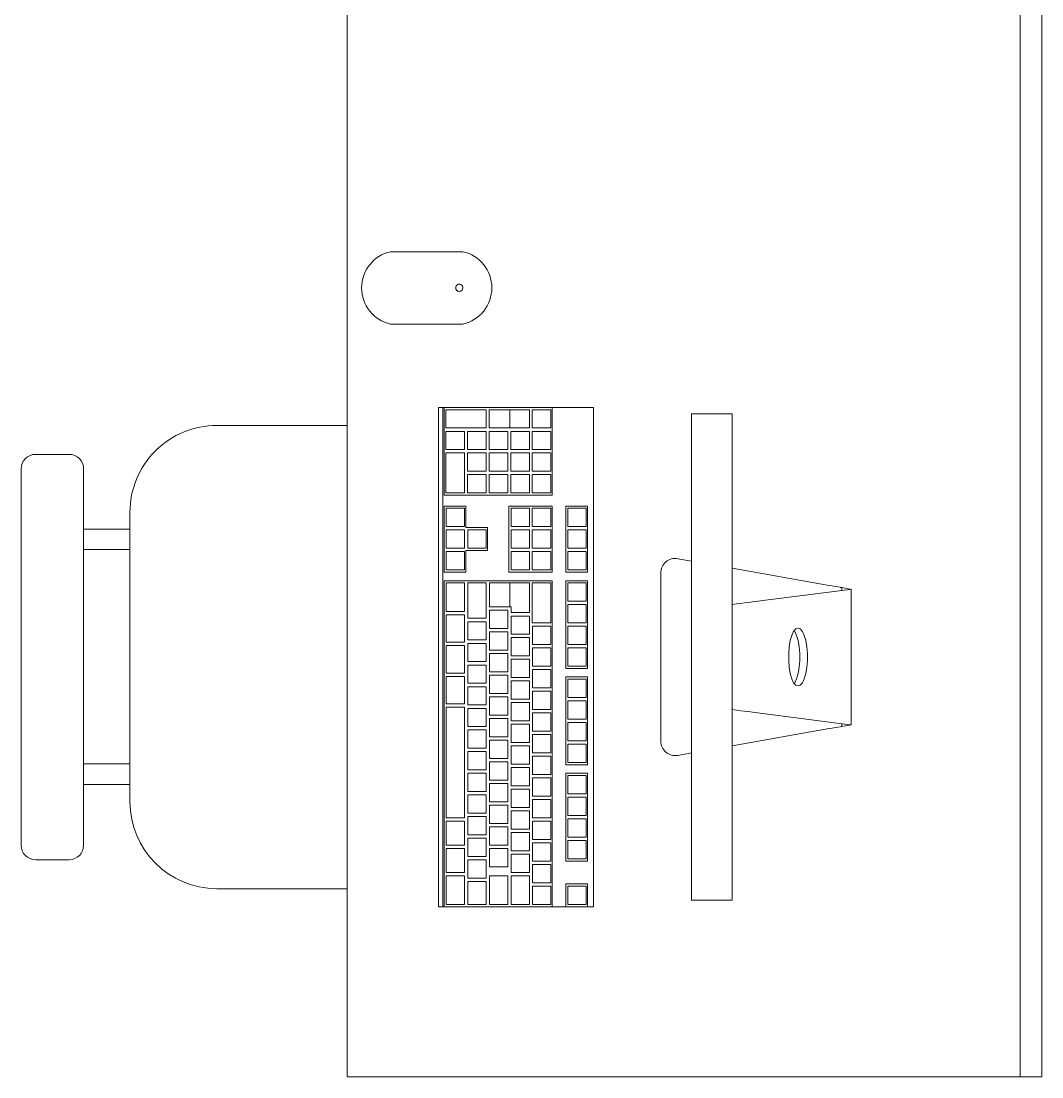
# Model space of a CAD drawing. Header units: inches. Extents: x -1714 to 1984, y -1043 to 970.
# Drawn here: x -704.28 to -669.02, y 396.32 to 432.78 of the extents above; entities that cross this region are included whole.
import ezdxf

# ---------------------------------------------------------------- set-up
doc = ezdxf.new("R2010")
doc.units = ezdxf.units.IN
doc.header["$MEASUREMENT"] = 0
doc.layers.add('A-GENM', color=13, linetype='Continuous', lineweight=9)
doc.layers.add('I-FURN', color=30, linetype='Continuous', lineweight=9)

# ---------------------------------------------------------------- blocks, each defined once
blk = doc.blocks.new('Dynamic_Computer_Desk_with_Chairs_8535 - 6-1470367-L2 - Architectural')
at = {"layer": 'A-GENM'}
for p, q in [((31.50000000000068, -23.49999999999912), (31.50000000000067, -21.00000000000047)), ((33.99999999999969, -21.00000000000046), (33.99999999999969, -23.49999999999913))]:
    blk.add_line(p, q, dxfattribs=at)
for centre, radius, start, end in [((32.75000000000018, -21.28124999999984), 1.281249999999379, 12.68038349179778, 167.3196165082028), ((32.75000000000019, -23.21874999999973), 1.281249999999388, 192.6803834917973, 347.3196165082016)]:
    blk.add_arc(centre, radius, start, end, dxfattribs=at)
at = {"layer": 'I-FURN'}
for p, q in [((60.0000000000001, -0.9999999999997193), (-130.4999999999999, -1.0000000000006)), ((60.0000000000001, -0.9999999999997193), (60.0000000000001, -1.749999999999614)), ((60.0000000000001, -1.749999999999614), (-130.4999999999999, -1.750000000000495)), ((60.0000000000001, -1.749999999999717), (60.00000000000021, -24.99999999999962)), ((43.10302994476897, -7.910745542290685), (43.15136012620101, -7.636651462996372)), ((43.15136012620101, -7.636651462996372), (43.16440876967462, -7.636651462996372)), ((47.84107664203258, -7.593758244182935), (43.15892335796683, -7.593758244182935)), ((43.16361772165586, -7.630465856961579), (43.59423155561804, -10.99765402615698)), ((47.40576844438225, -10.99765402615696), (47.8363822783444, -7.630465856961555)), ((47.83559123032565, -7.636651462996347), (47.84863987379926, -7.636651462996347)), ((47.84863987379926, -7.636651462996346), (47.89697005523129, -7.910745542290655)), ((43.09254102291969, -7.970234734762003), (43.10303062358107, -7.910742064377737)), ((43.1994613703671, -7.910745542290679), (43.10302994476898, -7.910745542290679)), ((47.89697005523129, -7.910745542290653), (47.80053862963317, -7.910745542290653)), ((47.89696937641921, -7.910742064377708), (47.90745897708058, -7.970234734761975)), ((43.0266781224359, -8.343758244182949), (42.4343962066071, -11.70275590551125)), ((48.5656037933932, -11.70275590551122), (47.97332187756437, -8.343758244182922)), ((37.09999999999967, -11.70275590551), (37.09999999999967, -13.10275590551146)), ((37.85000000000012, -11.70275590551157), (37.10000000000013, -11.70275590551157)), ((37.85000000000013, -11.70275590551157), (53.15000000000013, -11.70275590551152)), ((53.90000000000013, -11.70275590551151), (53.15000000000013, -11.70275590551152)), ((53.90000000000008, -13.10275590551146), (53.90000000000008, -11.70275590551)), ((37.10000000000014, -13.10275590551157), (37.85000000000013, -13.10275590551157)), ((53.15000000000013, -13.10275590551151), (37.85000000000013, -13.10275590551157)), ((42.18753843361515, -13.10275590551178), (42.10347291979117, -13.57951512571857)), ((48.89652708020914, -13.57951512571855), (48.81246156638516, -13.10275590551176)), ((53.15000000000013, -13.10275590551152), (53.90000000000013, -13.10275590551151)), ((42.59587679629727, -14.16633921455205), (48.40412320370304, -14.16633921455201)), ((36.87795275590567, -16.58926036385073), (36.87795275590567, -16.48752153083998)), ((54.12204724409463, -16.48752153083986), (36.87795275590567, -16.48752153083998)), ((36.87795275590567, -16.58926036385073), (36.87795275590567, -16.72728377615305)), ((36.87795275590568, -17.9116606250046), (36.87795275590567, -16.72728377615305)), ((40.28346456692929, -16.6911881840597), (40.28346456692929, -16.72728377615303)), ((40.28346456692929, -16.69118818405969), (42.56692913385842, -16.69118818405967)), ((40.2834645669293, -17.43921968012255), (40.28346456692929, -16.72728377615291)), ((40.36220472440962, -17.37229054626439), (40.36220472440962, -16.7415090799731)), ((40.36220472440961, -16.7415090799731), (40.99212598425213, -16.7415090799731)), ((40.99212598425213, -16.7415090799731), (40.99212598425213, -17.37229054626439)), ((41.1102362204726, -17.37229054626438), (41.1102362204726, -16.7415090799731)), ((41.11023622047259, -16.7415090799731), (41.74015748031511, -16.74150907997309)), ((41.74015748031511, -16.74150907997309), (41.74015748031511, -17.37229054626438)), ((41.85826771653559, -17.37229054626438), (41.85826771653559, -16.74150907997309)), ((41.85826771653558, -16.74150907997309), (42.4881889763781, -16.74150907997309)), ((42.4881889763781, -16.74150907997309), (42.4881889763781, -17.37229054626438)), ((42.56692913385842, -16.72728377615302), (42.56692913385842, -16.69118818405969)), ((42.56692913385842, -16.72728377615277), (42.56692913385843, -17.43921968012242)), ((42.8622047244096, -16.69118818405968), (42.8622047244096, -16.72728377615301)), ((42.8622047244096, -16.69118818405966), (45.89370078740173, -16.69118818405964)), ((42.86220472440961, -17.43921968012252), (42.8622047244096, -16.72728377615289)), ((42.94094488188993, -17.37229054626437), (42.94094488188993, -16.74150907997308)), ((42.94094488188993, -16.74150907997308), (43.57086614173244, -16.74150907997308)), ((43.57086614173244, -16.74150907997308), (43.57086614173244, -17.37229054626437)), ((43.68897637795292, -17.37229054626437), (43.68897637795292, -16.74150907997308)), ((43.68897637795291, -16.74150907997308), (44.31889763779544, -16.74150907997307)), ((44.31889763779544, -16.74150907997308), (44.31889763779544, -17.37229054626437)), ((44.4370078740159, -17.37229054626436), (44.4370078740159, -16.74150907997307)), ((44.4370078740159, -16.74150907997307), (45.06692913385842, -16.74150907997307)), ((45.06692913385842, -16.74150907997307), (45.06692913385842, -17.37229054626436)), ((45.1850393700789, -17.37229054626436), (45.1850393700789, -16.74150907997307)), ((45.18503937007889, -16.74150907997307), (45.81496062992141, -16.74150907997306)), ((45.81496062992141, -16.74150907997307), (45.81496062992141, -17.37229054626436)), ((45.89370078740173, -16.72728377615299), (45.89370078740173, -16.69118818405967)), ((45.89370078740173, -16.72728377615275), (45.89370078740174, -17.4392196801224)), ((46.18897637795291, -16.69118818405967), (46.18897637795291, -16.72728377615299)), ((46.18897637795291, -16.69118818405963), (49.22047244094503, -16.69118818405961)), ((46.18897637795292, -17.43921968012253), (46.18897637795291, -16.72728377615286)), ((46.26771653543324, -17.37229054626435), (46.26771653543324, -16.74150907997306)), ((46.26771653543324, -16.74150907997306), (46.89763779527576, -16.74150907997306)), ((46.89763779527576, -16.74150907997306), (46.89763779527576, -17.37229054626435)), ((47.01574803149623, -17.37229054626435), (47.01574803149623, -16.74150907997306)), ((47.01574803149622, -16.74150907997306), (47.64566929133874, -16.74150907997305)), ((47.64566929133874, -16.74150907997305), (47.64566929133874, -17.37229054626434)), ((47.76377952755922, -17.37229054626434), (47.76377952755922, -16.74150907997305)), ((47.76377952755921, -16.74150907997305), (48.39370078740172, -16.74150907997305)), ((48.39370078740173, -16.74150907997305), (48.39370078740173, -17.37229054626433)), ((48.5118110236222, -17.37229054626433), (48.5118110236222, -16.74150907997305)), ((48.5118110236222, -16.74150907997305), (49.14173228346471, -16.74150907997304)), ((49.14173228346471, -16.74150907997304), (49.14173228346471, -17.37229054626433)), ((49.22047244094503, -16.72728377615297), (49.22047244094503, -16.69118818405965)), ((49.22047244094503, -16.72728377615271), (49.22047244094504, -17.43921968012239)), ((49.51574803149622, -16.69118818405964), (49.51574803149622, -16.72728377615296)), ((49.51574803149622, -16.6911881840596), (52.54724409448834, -16.69118818405958)), ((49.51574803149623, -17.4392196801225), (49.51574803149622, -16.72728377615283)), ((49.59448818897655, -17.37229054626432), (49.59448818897655, -16.74150907997304)), ((49.59448818897655, -16.74150907997304), (50.22440944881907, -16.74150907997304)), ((50.22440944881907, -16.74150907997304), (50.22440944881907, -17.37229054626432)), ((50.34251968503953, -17.37229054626432), (50.34251968503953, -16.74150907997303)), ((50.34251968503953, -16.74150907997304), (50.97244094488205, -16.74150907997303)), ((50.97244094488206, -16.74150907997303), (50.97244094488206, -17.37229054626432)), ((51.09055118110253, -17.37229054626431), (51.09055118110253, -16.74150907997303)), ((51.09055118110253, -16.74150907997303), (51.72047244094504, -16.74150907997303)), ((51.72047244094504, -16.74150907997302), (51.72047244094504, -17.37229054626431)), ((51.8385826771655, -17.37229054626431), (51.8385826771655, -16.74150907997302)), ((51.8385826771655, -16.74150907997302), (52.46850393700802, -16.74150907997302)), ((52.46850393700803, -16.74150907997302), (52.46850393700803, -17.37229054626431)), ((52.54724409448834, -16.72728377615294), (52.54724409448834, -16.69118818405963)), ((52.54724409448834, -16.7272837761527), (52.54724409448835, -17.43921968012236)), ((53.3346456692915, -16.69118818405961), (53.3346456692915, -16.72728377615294)), ((53.3346456692915, -16.69118818405955), (54.12204724409463, -16.69118818405955)), ((53.33464566929151, -17.43921968012247), (53.3346456692915, -16.72728377615282)), ((53.41338582677181, -17.3722905462643), (53.41338582677181, -16.74150907997301)), ((53.41338582677181, -16.74150907997301), (54.04330708661433, -16.74150907997301)), ((54.04330708661433, -16.74150907997301), (54.04330708661433, -17.3722905462643)), ((54.12204724409463, -16.48752153083986), (54.12204724409463, -16.58926036385061)), ((54.12204724409463, -16.69118818405961), (54.12204724409463, -16.58926036385061)), ((54.12204724409463, -16.69118818405961), (54.12204724409465, -17.43921968012258)), ((42.56692913385843, -17.43921968012265), (40.2834645669293, -17.43921968012266)), ((40.99212598425213, -17.37229054626439), (40.36220472440962, -17.37229054626439)), ((41.74015748031512, -17.37229054626438), (41.1102362204726, -17.37229054626438)), ((42.4881889763781, -17.37229054626438), (41.85826771653559, -17.37229054626438)), ((45.89370078740174, -17.43921968012261), (42.86220472440961, -17.43921968012263)), ((43.57086614173245, -17.37229054626437), (42.94094488188993, -17.37229054626437)), ((44.31889763779544, -17.37229054626436), (43.68897637795292, -17.37229054626437)), ((45.06692913385843, -17.37229054626436), (44.4370078740159, -17.37229054626436)), ((45.81496062992142, -17.37229054626436), (45.1850393700789, -17.37229054626436)), ((49.22047244094504, -17.43921968012259), (46.18897637795292, -17.43921968012261)), ((46.89763779527576, -17.37229054626435), (46.26771653543324, -17.37229054626435)), ((47.64566929133875, -17.37229054626434), (47.01574803149623, -17.37229054626435)), ((48.39370078740173, -17.37229054626433), (47.76377952755922, -17.37229054626434)), ((49.14173228346471, -17.37229054626433), (48.5118110236222, -17.37229054626433)), ((52.54724409448835, -17.43921968012256), (49.51574803149622, -17.43921968012258)), ((50.22440944881907, -17.37229054626432), (49.59448818897655, -17.37229054626433)), ((50.97244094488206, -17.37229054626432), (50.34251968503954, -17.37229054626432)), ((51.72047244094504, -17.37229054626431), (51.09055118110253, -17.37229054626432)), ((52.46850393700803, -17.37229054626431), (51.83858267716552, -17.37229054626431)), ((54.12204724409465, -17.43921968012251), (53.3346456692915, -17.43921968012252)), ((54.04330708661433, -17.3722905462643), (53.41338582677181, -17.3722905462643)), ((54.12204724409465, -17.43921968012246), (54.12204724409465, -17.91166062500442)), ((36.87795275590571, -21.65181810531956), (36.87795275590568, -17.9116606250046)), ((36.87795275590568, -17.9116606250046), (39.90944881889781, -17.91166062500458)), ((36.95669291338601, -17.96198152091811), (37.58661417322853, -17.96198152091811)), ((36.95669291338602, -18.60371380438261), (36.95669291338602, -17.96386774705233)), ((37.58661417322853, -17.96386774705233), (37.58661417322853, -18.60371380438261)), ((37.70472440944901, -17.96198152091811), (38.33464566929152, -17.9619815209181)), ((37.70472440944901, -18.60371380438261), (37.70472440944901, -17.96386774705233)), ((38.33464566929152, -17.96386774705232), (38.33464566929152, -18.6037138043826)), ((38.452755905512, -17.9619815209181), (39.0826771653545, -17.9619815209181)), ((38.45275590551201, -18.6037138043826), (38.45275590551201, -17.96386774705232)), ((39.0826771653545, -17.96386774705232), (39.0826771653545, -18.6037138043826)), ((39.20078740157498, -17.9619815209181), (39.83070866141749, -17.96198152091809)), ((39.20078740157499, -18.6037138043826), (39.20078740157499, -17.96386774705232)), ((39.83070866141749, -17.96386774705232), (39.83070866141749, -18.60371380438259)), ((39.90944881889781, -17.91166062500447), (39.90944881889784, -21.62925450235611)), ((40.2834645669293, -19.4077236171305), (40.2834645669293, -17.91166062500459)), ((40.2834645669293, -17.91166062500459), (42.56692913385843, -17.91166062500457)), ((40.36220472440963, -17.96198152091809), (40.99212598425213, -17.96198152091808)), ((40.36220472440964, -18.60371380438259), (40.36220472440964, -17.96386774705232)), ((40.99212598425213, -17.96386774705232), (40.99212598425213, -18.60371380438259)), ((41.11023622047262, -17.96198152091808), (41.74015748031513, -17.96198152091808)), ((41.11023622047263, -18.60371380438258), (41.11023622047263, -17.96386774705231)), ((41.74015748031513, -17.96386774705231), (41.74015748031513, -18.60371380438258)), ((41.85826771653561, -17.96198152091808), (42.48818897637811, -17.96198152091808)), ((41.85826771653561, -18.60371380438258), (41.85826771653561, -17.96386774705231)), ((42.48818897637812, -17.96386774705231), (42.48818897637812, -18.60371380438258)), ((42.56692913385843, -17.91166062500433), (42.56692913385844, -19.40772361713031)), ((42.86220472440964, -21.62925450235622), (42.86220472440962, -17.91166062500458)), ((42.86220472440963, -17.91166062500456), (54.12204724409465, -17.91166062500448)), ((42.94094488188995, -17.96198152091807), (44.31889763779549, -17.96198152091807)), ((42.94094488188996, -18.60371380438257), (42.94094488188996, -17.9638677470523)), ((44.31889763779549, -17.9638677470523), (44.31889763779549, -18.60371380438256)), ((44.43700787401597, -17.96198152091807), (45.06692913385849, -17.96198152091806)), ((44.43700787401597, -18.59276298720935), (44.43700787401597, -17.9638677470523)), ((45.06692913385848, -17.9638677470523), (45.06692913385848, -18.59276298720935)), ((45.18503937007895, -17.96198152091806), (45.81496062992147, -17.96198152091806)), ((45.18503937007895, -18.59276298720935), (45.18503937007895, -17.9638677470523)), ((45.81496062992147, -17.9638677470523), (45.81496062992147, -18.59276298720934)), ((45.93307086614194, -17.96198152091806), (46.56299212598446, -17.96198152091805)), ((45.93307086614195, -18.59276298720934), (45.93307086614195, -17.9638677470523)), ((46.56299212598446, -17.96386774705229), (46.56299212598446, -18.59276298720934)), ((46.68110236220492, -17.96198152091805), (47.31102362204744, -17.96198152091805)), ((46.68110236220492, -18.59276298720934), (46.68110236220492, -17.96386774705229)), ((47.31102362204744, -17.96386774705229), (47.31102362204744, -18.59276298720934)), ((47.42913385826792, -17.96198152091804), (48.05905511811043, -17.96198152091804)), ((47.42913385826792, -18.59276298720933), (47.42913385826792, -17.96386774705229)), ((48.05905511811043, -17.96386774705229), (48.05905511811043, -18.59276298720933)), ((48.1771653543309, -17.96198152091804), (48.80708661417341, -17.96198152091804)), ((48.1771653543309, -18.59276298720933), (48.1771653543309, -17.96386774705229)), ((48.80708661417342, -17.96386774705229), (48.80708661417342, -18.59276298720933)), ((48.92519685039389, -17.96198152091803), (49.5551181102364, -17.96198152091803)), ((48.92519685039389, -18.59276298720932), (48.92519685039389, -17.96386774705229)), ((49.5551181102364, -17.96386774705228), (49.5551181102364, -18.59276298720932)), ((49.67322834645687, -17.96198152091803), (50.30314960629939, -17.96198152091803)), ((49.67322834645687, -18.59276298720932), (49.67322834645687, -17.96386774705228)), ((50.30314960629939, -17.96386774705228), (50.30314960629939, -18.59276298720932)), ((50.42125984251986, -17.96198152091802), (51.05118110236238, -17.96198152091802)), ((50.42125984251986, -18.59276298720931), (50.42125984251986, -17.96386774705228)), ((51.05118110236238, -17.96386774705228), (51.05118110236238, -18.59276298720931)), ((51.16929133858284, -17.96198152091802), (51.79921259842536, -17.96198152091802)), ((51.16929133858284, -18.59276298720931), (51.16929133858284, -17.96386774705228)), ((51.79921259842536, -17.96386774705228), (51.79921259842536, -18.5927629872093)), ((51.91732283464584, -17.96198152091801), (52.54724409448835, -17.96198152091801)), ((51.91732283464584, -18.5927629872093), (51.91732283464584, -17.96386774705228)), ((52.54724409448835, -17.96386774705227), (52.54724409448835, -18.5927629872093)), ((52.66535433070882, -17.96198152091801), (53.29527559055133, -17.96198152091801)), ((52.66535433070882, -18.5927629872093), (52.66535433070882, -17.96386774705227)), ((53.29527559055134, -17.96386774705227), (53.29527559055134, -18.59276298720929)), ((53.41338582677181, -17.96198152091801), (54.04330708661433, -17.96198152091801)), ((53.41338582677181, -18.5927629872093), (53.41338582677181, -17.96386774705227)), ((54.04330708661433, -17.96386774705227), (54.04330708661433, -18.59276298720929)), ((54.12204724409465, -17.91166062500454), (54.12204724409467, -21.6518181053195)), ((45.06692913385849, -18.59276298720935), (44.43700787401597, -18.59276298720935)), ((45.81496062992147, -18.59276298720934), (45.18503937007895, -18.59276298720935)), ((46.56299212598446, -18.59276298720934), (45.93307086614194, -18.59276298720934)), ((47.31102362204745, -18.59276298720933), (46.68110236220492, -18.59276298720934)), ((48.05905511811043, -18.59276298720933), (47.42913385826791, -18.59276298720933)), ((48.80708661417342, -18.59276298720932), (48.1771653543309, -18.59276298720933)), ((49.5551181102364, -18.59276298720932), (48.92519685039389, -18.59276298720932)), ((50.30314960629939, -18.59276298720931), (49.67322834645688, -18.59276298720932)), ((51.05118110236238, -18.59276298720931), (50.42125984251986, -18.59276298720931)), ((51.79921259842536, -18.5927629872093), (51.16929133858284, -18.5927629872093)), ((52.54724409448835, -18.5927629872093), (51.91732283464584, -18.5927629872093)), ((53.29527559055134, -18.59276298720929), (52.66535433070883, -18.5927629872093)), ((54.04330708661433, -18.59276298720929), (53.41338582677181, -18.5927629872093)), ((37.58661417322853, -18.60371380438261), (36.95669291338602, -18.60371380438261)), ((36.95669291338604, -19.37657411552967), (36.95669291338603, -18.69906219980776)), ((36.95669291338603, -18.69906219980776), (37.58661417322853, -18.69906219980776)), ((37.58661417322853, -18.69906219980776), (37.58661417322853, -19.37657411552967)), ((38.33464566929152, -18.6037138043826), (37.70472440944901, -18.6037138043826)), ((37.70472440944901, -19.34079448327226), (37.70472440944901, -18.69906219980776)), ((37.70472440944901, -18.69906219980776), (38.33464566929152, -18.69906219980775)), ((38.33464566929152, -18.69906219980776), (38.33464566929152, -19.34079448327226)), ((39.08267716535451, -18.6037138043826), (38.45275590551201, -18.6037138043826)), ((38.45275590551201, -19.34079448327225), (38.45275590551201, -18.69906219980775)), ((38.45275590551201, -18.69906219980775), (39.08267716535451, -18.69906219980775)), ((39.08267716535451, -18.69906219980775), (39.08267716535451, -19.34079448327225)), ((39.8307086614175, -18.60371380438259), (39.20078740157499, -18.60371380438259)), ((39.20078740157499, -19.34079448327225), (39.20078740157499, -18.69906219980775)), ((39.20078740157499, -18.69906219980775), (39.8307086614175, -18.69906219980775)), ((39.8307086614175, -18.69906219980775), (39.8307086614175, -19.34079448327225)), ((40.99212598425214, -18.60371380438259), (40.36220472440964, -18.60371380438259)), ((40.36220472440962, -18.69906219980773), (40.99212598425213, -18.69906219980773)), ((40.36220472440962, -19.32898345965029), (40.36220472440962, -18.69906219980773)), ((40.99212598425213, -18.69906219980773), (40.99212598425213, -19.32898345965027)), ((41.74015748031513, -18.60371380438258), (41.11023622047263, -18.60371380438258)), ((41.11023622047261, -19.32898345965027), (41.11023622047261, -18.69906219980773)), ((41.11023622047261, -18.69906219980773), (41.74015748031513, -18.69906219980773)), ((41.74015748031513, -18.69906219980773), (41.74015748031513, -19.32898345965028)), ((42.48818897637813, -18.60371380438258), (41.85826771653562, -18.60371380438258)), ((41.8582677165356, -19.32898345965026), (41.8582677165356, -18.69906219980772)), ((41.8582677165356, -18.69906219980772), (42.48818897637812, -18.69906219980772)), ((42.48818897637812, -18.69906219980772), (42.48818897637812, -19.32898345965028)), ((44.31889763779549, -18.60371380438256), (42.94094488188996, -18.60371380438257)), ((42.94094488188997, -19.37657411552965), (42.94094488188996, -18.69906219980773)), ((42.94094488188996, -18.69906219980773), (43.96456692913408, -18.69906219980772)), ((43.96456692913408, -18.69906219980772), (43.96456692913408, -19.32984366609901)), ((44.08267716535455, -19.32984366609901), (44.08267716535455, -18.69906219980772)), ((44.08267716535455, -18.69906219980772), (44.71259842519707, -18.69906219980772)), ((44.71259842519707, -18.69906219980772), (44.71259842519707, -19.32984366609901)), ((44.83070866141754, -19.32984366609901), (44.83070866141754, -18.69906219980772)), ((44.83070866141754, -18.69906219980772), (45.46062992126006, -18.69906219980771)), ((45.46062992126006, -18.69906219980771), (45.46062992126006, -19.329843666099)), ((45.57874015748053, -19.329843666099), (45.57874015748053, -18.69906219980771)), ((45.57874015748053, -18.69906219980771), (46.20866141732305, -18.69906219980771)), ((46.20866141732305, -18.69906219980771), (46.20866141732305, -19.32984366609899)), ((46.32677165354352, -19.32984366609899), (46.32677165354352, -18.69906219980771)), ((46.32677165354352, -18.69906219980771), (46.95669291338604, -18.6990621998077)), ((46.95669291338603, -18.6990621998077), (46.95669291338603, -19.32984366609899)), ((47.0748031496065, -19.32984366609899), (47.0748031496065, -18.6990621998077)), ((47.0748031496065, -18.6990621998077), (47.70472440944902, -18.6990621998077)), ((47.70472440944902, -18.6990621998077), (47.70472440944902, -19.32984366609898)), ((47.82283464566949, -19.32984366609898), (47.82283464566949, -18.6990621998077)), ((47.82283464566949, -18.6990621998077), (48.45275590551201, -18.69906219980769)), ((48.452755905512, -18.69906219980769), (48.452755905512, -19.32984366609898)), ((48.57086614173247, -19.32984366609898), (48.57086614173247, -18.69906219980769)), ((48.57086614173247, -18.69906219980769), (49.20078740157499, -18.69906219980769)), ((49.20078740157499, -18.69906219980769), (49.20078740157499, -19.32984366609897)), ((49.31889763779547, -19.32984366609897), (49.31889763779547, -18.69906219980768)), ((49.31889763779546, -18.69906219980769), (49.94881889763798, -18.69906219980768)), ((49.94881889763797, -18.69906219980768), (49.94881889763797, -19.32984366609897)), ((50.06692913385845, -19.32984366609897), (50.06692913385845, -18.69906219980768)), ((50.06692913385844, -18.69906219980768), (50.69685039370096, -18.69906219980768)), ((50.69685039370096, -18.69906219980768), (50.69685039370096, -19.32984366609896)), ((50.81496062992144, -19.32984366609896), (50.81496062992144, -18.69906219980768)), ((50.81496062992143, -18.69906219980768), (51.44488188976395, -18.69906219980767)), ((51.44488188976395, -18.69906219980767), (51.44488188976395, -19.32984366609896)), ((51.56299212598442, -19.32984366609896), (51.56299212598442, -18.69906219980767)), ((51.56299212598442, -18.69906219980767), (52.19291338582694, -18.69906219980767)), ((52.19291338582694, -18.69906219980767), (52.19291338582694, -19.32984366609895)), ((52.31102362204741, -19.32984366609895), (52.31102362204741, -18.69906219980767)), ((52.31102362204741, -18.69906219980767), (52.94094488188993, -18.69906219980766)), ((52.94094488188992, -18.69906219980766), (52.94094488188992, -19.32984366609895)), ((53.0590551181104, -19.32898345965019), (53.0590551181104, -18.69906219980767)), ((53.05905511811039, -18.69906219980767), (54.04330708661433, -18.69906219980766)), ((54.04330708661433, -18.69906219980766), (54.04330708661433, -19.32898345965018)), ((36.95669291338604, -20.08882597933525), (36.95669291338604, -19.37657411552967)), ((37.58661417322854, -19.37657411552967), (36.95669291338603, -19.37657411552967)), ((37.58661417322853, -19.37657411552967), (37.58661417322854, -20.08882597933525)), ((38.33464566929152, -19.34079448327226), (37.70472440944901, -19.34079448327226)), ((37.70472440944902, -20.08882597933525), (37.70472440944902, -19.44709369587075)), ((37.70472440944901, -19.44709369587075), (38.33464566929152, -19.44709369587074)), ((38.33464566929152, -19.44709369587075), (38.33464566929152, -20.08882597933525)), ((39.08267716535451, -19.34079448327225), (38.45275590551201, -19.34079448327225)), ((38.45275590551201, -20.08882597933525), (38.45275590551201, -19.44709369587074)), ((38.45275590551201, -19.44709369587074), (39.08267716535451, -19.44709369587074)), ((39.08267716535451, -19.44709369587074), (39.08267716535451, -20.08882597933524)), ((39.8307086614175, -19.34079448327225), (39.20078740157499, -19.34079448327225)), ((39.200787401575, -20.08882597933524), (39.200787401575, -19.44709369587074)), ((39.20078740157499, -19.44709369587074), (39.8307086614175, -19.44709369587074)), ((39.8307086614175, -19.44709369587074), (39.8307086614175, -20.08882597933524)), ((42.56692913385844, -19.40772361713038), (40.2834645669293, -19.4077236171304)), ((40.99212598425213, -19.32898345965027), (40.36220472440962, -19.32898345965028)), ((41.74015748031513, -19.32898345965028), (41.11023622047261, -19.32898345965027)), ((42.48818897637812, -19.32898345965028), (41.8582677165356, -19.32898345965026)), ((42.94094488188997, -20.07787516216199), (42.94094488188997, -19.37657411552965)), ((43.7677165354333, -19.37657411552965), (42.94094488188996, -19.37657411552965)), ((43.96456692913408, -19.32984366609901), (43.76771653543329, -19.32984366609901)), ((43.76771653543329, -19.32984366609902), (43.76771653543329, -19.37657411552965)), ((43.76771653543329, -19.37657411552965), (43.76771653543329, -20.07787516216201)), ((43.88582677165378, -20.077875162162), (43.88582677165378, -19.44709369587071)), ((43.88582677165377, -19.44709369587071), (44.51574803149629, -19.44709369587071)), ((44.71259842519707, -19.32984366609901), (44.08267716535455, -19.32984366609901)), ((44.51574803149629, -19.44709369587071), (44.51574803149629, -20.077875162162)), ((44.63385826771676, -20.077875162162), (44.63385826771676, -19.44709369587071)), ((44.63385826771675, -19.44709369587071), (45.26377952755928, -19.44709369587071)), ((45.46062992126006, -19.329843666099), (44.83070866141754, -19.32984366609901)), ((45.26377952755927, -19.44709369587071), (45.26377952755927, -20.07787516216199)), ((45.38188976377975, -20.07787516216199), (45.38188976377975, -19.4470936958707)), ((45.38188976377975, -19.4470936958707), (46.01181102362226, -19.4470936958707)), ((46.20866141732305, -19.32984366609899), (45.57874015748053, -19.329843666099)), ((46.01181102362226, -19.4470936958707), (46.01181102362226, -20.07787516216199)), ((46.12992125984274, -20.07787516216199), (46.12992125984274, -19.4470936958707)), ((46.12992125984273, -19.4470936958707), (46.75984251968525, -19.4470936958707)), ((46.95669291338603, -19.32984366609899), (46.32677165354351, -19.32984366609899)), ((46.75984251968524, -19.4470936958707), (46.75984251968524, -20.07787516216198)), ((46.87795275590572, -20.07787516216198), (46.87795275590572, -19.44709369587069)), ((46.87795275590572, -19.44709369587069), (47.50787401574824, -19.44709369587069)), ((47.70472440944902, -19.32984366609899), (47.0748031496065, -19.32984366609899)), ((47.50787401574824, -19.44709369587069), (47.50787401574824, -20.07787516216198)), ((47.62598425196871, -20.07787516216198), (47.62598425196871, -19.44709369587069)), ((47.6259842519687, -19.44709369587069), (48.25590551181122, -19.44709369587068)), ((48.45275590551201, -19.32984366609898), (47.82283464566949, -19.32984366609898)), ((48.25590551181122, -19.44709369587068), (48.25590551181122, -20.07787516216197)), ((48.37401574803169, -20.07787516216197), (48.37401574803169, -19.44709369587068)), ((48.37401574803169, -19.44709369587068), (49.00393700787421, -19.44709369587068)), ((49.200787401575, -19.32984366609898), (48.57086614173249, -19.32984366609898)), ((49.00393700787421, -19.44709369587068), (49.00393700787421, -20.07787516216197)), ((49.12204724409468, -20.07787516216197), (49.12204724409468, -19.44709369587068)), ((49.12204724409468, -19.44709369587068), (49.7519685039372, -19.44709369587068)), ((49.94881889763798, -19.32984366609897), (49.31889763779546, -19.32984366609897)), ((49.7519685039372, -19.44709369587068), (49.7519685039372, -20.07787516216197)), ((49.87007874015767, -20.07787516216196), (49.87007874015767, -19.44709369587067)), ((49.87007874015767, -19.44709369587067), (50.50000000000018, -19.44709369587067)), ((50.69685039370098, -19.32984366609897), (50.06692913385845, -19.32984366609897)), ((50.50000000000019, -19.44709369587067), (50.50000000000019, -20.07787516216196)), ((50.61811023622066, -20.07787516216196), (50.61811023622066, -19.44709369587067)), ((50.61811023622066, -19.44709369587067), (51.24803149606317, -19.44709369587067)), ((51.44488188976396, -19.32984366609896), (50.81496062992144, -19.32984366609896)), ((51.24803149606317, -19.44709369587067), (51.24803149606317, -20.07787516216196)), ((51.36614173228364, -20.07787516216195), (51.36614173228364, -19.44709369587066)), ((51.36614173228364, -19.44709369587066), (51.99606299212616, -19.44709369587066)), ((52.19291338582695, -19.32984366609896), (51.56299212598444, -19.32984366609896)), ((51.99606299212616, -19.44709369587066), (51.99606299212616, -20.07787516216195)), ((52.11417322834663, -20.07787516216194), (52.11417322834663, -19.44709369587066)), ((52.11417322834663, -19.44709369587066), (52.74409448818915, -19.44709369587066)), ((52.94094488188993, -19.32984366609895), (52.31102362204741, -19.32984366609895)), ((52.74409448818915, -19.44709369587066), (52.74409448818915, -20.07787516216194)), ((54.04330708661433, -19.32898345965018), (53.0590551181104, -19.32898345965018)), ((53.0590551181104, -20.07701495571317), (53.0590551181104, -19.44709369587066)), ((53.0590551181104, -19.44709369587066), (54.04330708661433, -19.44709369587066)), ((54.04330708661435, -19.44709369587065), (54.04330708661435, -20.07701495571317)), ((37.58661417322854, -20.08882597933525), (36.95669291338604, -20.08882597933525)), ((36.95669291338604, -21.58489829939291), (36.95669291338604, -20.19512519193375)), ((36.95669291338604, -20.19512519193375), (37.58661417322855, -20.19512519193374)), ((37.58661417322855, -20.19512519193374), (37.58661417322855, -21.58489829939291)), ((38.33464566929153, -20.08882597933525), (37.70472440944902, -20.08882597933525)), ((37.70472440944903, -20.83685747539824), (37.70472440944903, -20.19512519193374)), ((37.70472440944903, -20.19512519193374), (38.33464566929153, -20.19512519193374)), ((38.33464566929153, -20.19512519193374), (38.33464566929153, -20.83685747539824)), ((39.08267716535452, -20.08882597933524), (38.45275590551201, -20.08882597933525)), ((38.45275590551201, -20.83685747539824), (38.45275590551201, -20.19512519193374)), ((38.45275590551201, -20.19512519193374), (39.08267716535452, -20.19512519193373)), ((39.08267716535452, -20.19512519193374), (39.08267716535452, -20.83685747539824)), ((39.8307086614175, -20.08882597933524), (39.200787401575, -20.08882597933524)), ((39.200787401575, -20.83685747539823), (39.200787401575, -20.19512519193373)), ((39.200787401575, -20.19512519193373), (39.8307086614175, -20.19512519193373)), ((39.8307086614175, -20.19512519193373), (39.8307086614175, -20.83685747539823)), ((41.0314960629923, -20.90378660925656), (41.0314960629923, -20.15575511319357)), ((41.0314960629923, -20.15575511319357), (41.81889763779545, -20.15575511319356)), ((41.11023622047262, -20.82504645177645), (41.11023622047262, -20.19512519193392)), ((41.11023622047262, -20.19512519193392), (41.74015748031513, -20.19512519193391)), ((41.74015748031513, -20.19512519193391), (41.74015748031513, -20.82504645177647)), ((41.81889763779545, -20.15575511319332), (41.81889763779546, -20.9037866092563)), ((43.7677165354333, -20.07787516216201), (42.94094488188997, -20.07787516216199)), ((42.94094488188997, -20.825906658225), (42.94094488188997, -20.19512519193371)), ((42.94094488188997, -20.19512519193371), (44.16141732283488, -20.19512519193371)), ((44.51574803149629, -20.077875162162), (43.88582677165377, -20.07787516216201)), ((44.16141732283488, -20.19512519193371), (44.16141732283488, -20.825906658225)), ((44.27952755905535, -20.82590665822499), (44.27952755905535, -20.19512519193371)), ((44.27952755905535, -20.19512519193371), (44.90944881889787, -20.1951251919337)), ((45.26377952755928, -20.077875162162), (44.63385826771675, -20.077875162162)), ((44.90944881889786, -20.19512519193371), (44.90944881889786, -20.82590665822499)), ((45.02755905511833, -20.82590665822499), (45.02755905511833, -20.1951251919337)), ((45.02755905511833, -20.1951251919337), (45.65748031496085, -20.19512519193369)), ((46.01181102362226, -20.07787516216199), (45.38188976377975, -20.07787516216199)), ((45.65748031496085, -20.1951251919337), (45.65748031496085, -20.82590665822499)), ((45.77559055118132, -20.82590665822498), (45.77559055118132, -20.19512519193369)), ((45.77559055118132, -20.19512519193369), (46.40551181102384, -20.19512519193369)), ((46.75984251968525, -20.07787516216199), (46.12992125984273, -20.07787516216199)), ((46.40551181102384, -20.19512519193369), (46.40551181102384, -20.82590665822498)), ((46.52362204724431, -20.82590665822498), (46.52362204724431, -20.19512519193369)), ((46.52362204724431, -20.19512519193369), (47.15354330708683, -20.19512519193368)), ((47.50787401574824, -20.07787516216198), (46.87795275590572, -20.07787516216198)), ((47.15354330708683, -20.19512519193369), (47.15354330708683, -20.82590665822498)), ((47.2716535433073, -20.82590665822497), (47.2716535433073, -20.19512519193368)), ((47.2716535433073, -20.19512519193368), (47.90157480314982, -20.19512519193368)), ((48.25590551181122, -20.07787516216198), (47.6259842519687, -20.07787516216198)), ((47.90157480314981, -20.19512519193368), (47.90157480314981, -20.82590665822497)), ((48.01968503937028, -20.82590665822497), (48.01968503937028, -20.19512519193368)), ((48.01968503937028, -20.19512519193368), (48.64960629921279, -20.19512519193367)), ((49.00393700787421, -20.07787516216197), (48.3740157480317, -20.07787516216197)), ((48.64960629921281, -20.19512519193368), (48.64960629921281, -20.82590665822497)), ((48.76771653543327, -20.82590665822496), (48.76771653543327, -20.19512519193367)), ((48.76771653543327, -20.19512519193367), (49.39763779527578, -20.19512519193367)), ((49.7519685039372, -20.07787516216197), (49.12204724409468, -20.07787516216197)), ((49.39763779527578, -20.19512519193367), (49.39763779527578, -20.82590665822496)), ((49.51574803149625, -20.82590665822496), (49.51574803149625, -20.19512519193367)), ((49.51574803149625, -20.19512519193367), (50.14566929133877, -20.19512519193366)), ((50.50000000000019, -20.07787516216196), (49.87007874015767, -20.07787516216196)), ((50.14566929133878, -20.19512519193367), (50.14566929133878, -20.82590665822496)), ((50.26377952755924, -20.82590665822495), (50.26377952755924, -20.19512519193366)), ((50.26377952755924, -20.19512519193366), (50.89370078740176, -20.19512519193366)), ((51.24803149606317, -20.07787516216196), (50.61811023622066, -20.07787516216196)), ((50.89370078740176, -20.19512519193366), (50.89370078740176, -20.82590665822495)), ((51.01181102362223, -20.82590665822495), (51.01181102362223, -20.19512519193366)), ((51.01181102362223, -20.19512519193366), (51.64173228346474, -20.19512519193365)), ((51.99606299212616, -20.07787516216195), (51.36614173228365, -20.07787516216195)), ((51.64173228346475, -20.19512519193366), (51.64173228346475, -20.82590665822494)), ((51.75984251968522, -20.82590665822494), (51.75984251968522, -20.19512519193365)), ((51.75984251968522, -20.19512519193365), (52.38976377952773, -20.19512519193365)), ((52.74409448818915, -20.07787516216194), (52.11417322834662, -20.07787516216194)), ((52.38976377952773, -20.19512519193365), (52.38976377952773, -20.82590665822494)), ((52.5078740157482, -20.82590665822494), (52.5078740157482, -20.19512519193365)), ((52.5078740157482, -20.19512519193364), (53.13779527559072, -20.19512519193364)), ((54.04330708661435, -20.07701495571317), (53.05905511811041, -20.07701495571317)), ((53.13779527559072, -20.19512519193364), (53.13779527559072, -20.82590665822493)), ((53.25590551181119, -20.82504645177617), (53.25590551181119, -20.19512519193364)), ((53.25590551181119, -20.19512519193364), (54.04330708661435, -20.19512519193364)), ((54.04330708661435, -20.19512519193364), (54.04330708661435, -20.82504645177617)), ((38.33464566929153, -20.83685747539824), (37.70472440944903, -20.83685747539824)), ((37.70472440944904, -21.58489829939291), (37.70472440944904, -20.94315668799673)), ((37.70472440944903, -20.94315668799673), (38.33464566929153, -20.94315668799673)), ((38.33464566929153, -20.94315668799673), (38.33464566929153, -21.58489829939291)), ((39.08267716535452, -20.83685747539824), (38.45275590551201, -20.83685747539824)), ((38.45275590551202, -21.58489829939291), (38.45275590551202, -20.94315668799673)), ((38.45275590551201, -20.94315668799673), (39.8307086614175, -20.94315668799672)), ((39.8307086614175, -20.83685747539823), (39.200787401575, -20.83685747539823)), ((39.8307086614175, -20.94315668799672), (39.8307086614175, -21.5848982993929)), ((40.28346456692932, -21.62925450235624), (40.28346456692931, -20.90378660925656)), ((40.28346456692932, -20.90378660925655), (41.0314960629923, -20.90378660925655)), ((40.36220472440963, -20.94315668799672), (40.99212598425214, -20.94315668799672)), ((40.36220472440964, -21.57307794783928), (40.36220472440964, -20.94315668799672)), ((40.99212598425214, -20.94315668799672), (40.99212598425214, -21.57307794783926)), ((41.74015748031513, -20.82504645177647), (41.11023622047262, -20.82504645177645)), ((41.11023622047263, -21.57307794783926), (41.11023622047263, -20.94315668799672)), ((41.11023622047263, -20.94315668799672), (41.74015748031514, -20.94315668799672)), ((41.74015748031514, -20.94315668799672), (41.74015748031514, -21.57307794783927)), ((41.81889763779546, -20.90378660925654), (42.56692913385844, -20.90378660925654)), ((41.85826771653562, -21.57307794783925), (41.85826771653562, -20.94315668799671)), ((41.85826771653561, -20.94315668799672), (42.48818897637813, -20.94315668799671)), ((42.48818897637813, -20.94315668799671), (42.48818897637813, -21.57307794783927)), ((42.56692913385844, -20.90378660925642), (42.56692913385845, -21.62925450235609)), ((44.16141732283488, -20.82590665822499), (42.94094488188997, -20.825906658225)), ((42.94094488188998, -21.57307794783926), (42.94094488188998, -20.94315668799671)), ((42.94094488188997, -20.94315668799671), (43.92519685039391, -20.94315668799671)), ((43.92519685039391, -20.94315668799671), (43.92519685039391, -21.57307794783926)), ((44.04330708661438, -21.57307794783925), (44.04330708661438, -20.9431566879967)), ((44.04330708661438, -20.9431566879967), (44.98818897637815, -20.9431566879967)), ((44.90944881889786, -20.82590665822499), (44.27952755905535, -20.82590665822499)), ((44.98818897637815, -20.9431566879967), (44.98818897637815, -21.57307794783924)), ((45.65748031496085, -20.82590665822499), (45.02755905511833, -20.82590665822499)), ((45.10629921259863, -21.57307794783924), (45.10629921259863, -20.9431566879967)), ((45.10629921259862, -20.9431566879967), (46.0511811023624, -20.94315668799669)), ((46.40551181102384, -20.82590665822498), (45.77559055118132, -20.82590665822498)), ((46.0511811023624, -20.94315668799669), (46.0511811023624, -21.57307794783924)), ((46.16929133858288, -21.57307794783923), (46.16929133858288, -20.94315668799669)), ((46.16929133858287, -20.94315668799669), (47.11417322834664, -20.94315668799669)), ((47.15354330708683, -20.82590665822498), (46.52362204724431, -20.82590665822498)), ((47.11417322834665, -20.94315668799669), (47.11417322834665, -21.57307794783923)), ((47.23228346456713, -21.57307794783922), (47.23228346456713, -20.94315668799668)), ((47.23228346456712, -20.94315668799667), (51.05118110236238, -20.94315668799666)), ((47.90157480314981, -20.82590665822497), (47.27165354330729, -20.82590665822497)), ((48.64960629921281, -20.82590665822497), (48.01968503937029, -20.82590665822497)), ((49.39763779527578, -20.82590665822496), (48.76771653543327, -20.82590665822496)), ((50.14566929133878, -20.82590665822496), (49.51574803149627, -20.82590665822496)), ((50.89370078740176, -20.82590665822495), (50.26377952755924, -20.82590665822495)), ((51.64173228346475, -20.82590665822494), (51.01181102362224, -20.82590665822495)), ((51.05118110236236, -20.94315668799666), (51.05118110236236, -21.57307794783921)), ((51.16929133858284, -21.5730779478392), (51.16929133858284, -20.94315668799666)), ((51.16929133858284, -20.94315668799666), (51.99606299212616, -20.94315668799665)), ((52.38976377952773, -20.82590665822494), (51.75984251968522, -20.82590665822494)), ((51.99606299212616, -20.94315668799666), (51.99606299212616, -21.5730779478392)), ((52.11417322834663, -21.5730779478392), (52.11417322834663, -20.94315668799665)), ((52.11417322834663, -20.94315668799665), (52.94094488188993, -20.94315668799664)), ((53.13779527559072, -20.82590665822493), (52.5078740157482, -20.82590665822494)), ((52.94094488188993, -20.94315668799664), (52.94094488188993, -21.5730779478392)), ((53.05905511811041, -21.57307794783919), (53.05905511811041, -20.94315668799664)), ((53.05905511811041, -20.94315668799664), (54.04330708661435, -20.94315668799664)), ((54.04330708661435, -20.82504645177617), (53.25590551181119, -20.82504645177617)), ((54.04330708661435, -20.94315668799664), (54.04330708661435, -21.57307794783919)), ((36.87795275590571, -21.65181810531956), (36.87795275590571, -21.6950772075113)), ((39.90944881889783, -21.65181810531954), (36.87795275590571, -21.65181810531956)), ((36.87795275590571, -21.6950772075113), (36.87795275590571, -21.84260325244829)), ((54.12204724409467, -21.69507720751117), (36.87795275590571, -21.6950772075113)), ((36.87795275590531, -21.84260325244668), (54.12204724409411, -21.84260325244668)), ((37.58661417322855, -21.58488897146124), (36.95669291338604, -21.58488897146124)), ((38.33464566929154, -21.58488897146124), (37.70472440944904, -21.58488897146124)), ((39.83070866141751, -21.58488897146123), (38.45275590551202, -21.58488897146123)), ((39.90944881889783, -21.65181810531955), (39.90944881889783, -21.62925450235624)), ((40.28346456692932, -21.62925450235624), (40.28346456692932, -21.65181810531949)), ((42.56692913385844, -21.65181810531937), (40.28346456692932, -21.65181810531938)), ((40.99212598425215, -21.57307794783926), (40.36220472440964, -21.57307794783927)), ((41.74015748031515, -21.57307794783927), (41.11023622047263, -21.57307794783926)), ((42.48818897637813, -21.57307794783927), (41.85826771653562, -21.57307794783925)), ((42.56692913385844, -21.65181810531954), (42.56692913385844, -21.62925450235622)), ((42.86220472440964, -21.62925450235622), (42.86220472440964, -21.65181810531954)), ((54.12204724409467, -21.65181810531944), (42.86220472440964, -21.65181810531952)), ((43.92519685039391, -21.57307794783926), (42.94094488188998, -21.57307794783926)), ((44.98818897637816, -21.57307794783925), (44.04330708661438, -21.57307794783925)), ((46.05118110236241, -21.57307794783924), (45.10629921259863, -21.57307794783924)), ((47.11417322834666, -21.57307794783923), (46.16929133858289, -21.57307794783923)), ((51.05118110236236, -21.57307794783921), (47.23228346456711, -21.57307794783922)), ((51.99606299212616, -21.5730779478392), (51.16929133858284, -21.5730779478392)), ((52.94094488188993, -21.57307794783919), (52.11417322834662, -21.5730779478392)), ((54.04330708661435, -21.57307794783918), (53.05905511811041, -21.57307794783919)), ((54.12204724409467, -21.69507720751117), (54.12204724409467, -21.6518181053195)), ((54.12204724409469, -21.84260325244816), (54.12204724409467, -21.69507720751117)), ((60.00000000000021, -24.99999999999962), (-130.4999999999998, -25.0000000000005))]:
    blk.add_line(p, q, dxfattribs=at)
at = {"layer": 'I-FURN', "flags": 128}
for points in [[(43.15892335796725, -7.593758244182947), (43.16010421806306, -7.602991988736591), (43.16361772165587, -7.630465856961576)], [(47.8363822783444, -7.630465856961552), (47.83989578193722, -7.602991988736564), (47.84107664203302, -7.593758244182923)], [(43.10302994476898, -7.910745542290686), (43.09219957590057, -7.97216761635383), (43.07850650260472, -8.049824893991298), (43.06254708843982, -8.140335229396445), (43.04501945605531, -8.239739372279626), (43.0266781224359, -8.34375824418294)], [(47.97332187756437, -8.343758244182913), (47.95498054394496, -8.2397393722796), (47.93745291156046, -8.140335229396415), (47.92149349739555, -8.049824893991266), (47.9078004240997, -7.9721676163538), (47.89697005523129, -7.910745542290655)], [(44.50000000000013, -9.423449829343436), (44.52905818257408, -9.345691456399347), (44.61454397434692, -9.272452117450582), (44.75148925182904, -9.207988216662681), (44.93193525326898, -9.156046161632688), (45.14539511295759, -9.119644635797258), (45.37946331974481, -9.100899163523785), (45.62053668025546, -9.100899163523783), (45.85460488704267, -9.119644635797254), (46.06806474673129, -9.156046161632682), (46.24851074817123, -9.207988216662676), (46.38545602565334, -9.272452117450577), (46.47094181742618, -9.34569145639934), (46.50000000000014, -9.42344982934343)], [(46.50000000000014, -9.423449829343427), (46.47094181742618, -9.501208202287517), (46.38545602565334, -9.57444754123628), (46.24851074817123, -9.638911442024185), (46.0680647467313, -9.690853497054178), (45.85460488704267, -9.727255022889608), (45.62053668025546, -9.74600049516308), (45.37946331974481, -9.746000495163083), (45.1453951129576, -9.727255022889612), (44.93193525326898, -9.690853497054187), (44.75148925182904, -9.638911442024193), (44.61454397434692, -9.574447541236292), (44.52905818257408, -9.501208202287529), (44.50000000000013, -9.42344982934344)], [(46.38545602565334, -9.535317673510145), (46.24851074817123, -9.470853772722243), (46.0680647467313, -9.41891171769225), (45.85460488704267, -9.382510191856822), (45.62053668025546, -9.36376471958335), (45.37946331974481, -9.363764719583353), (45.1453951129576, -9.382510191856825), (44.93193525326898, -9.418911717692254), (44.75148925182904, -9.470853772722247), (44.61454397434692, -9.535317673510148)], [(43.59423155561804, -10.99765402615698), (43.60225765806775, -11.06041419566829), (43.61400238845669, -11.1522522048009), (43.62888296789824, -11.26861100959192), (43.64616101524333, -11.40371683299732), (43.66497918589047, -11.55086566234615), (43.68440371361638, -11.70275590551155)], [(47.31559628638392, -11.70275590551153), (47.33502081410983, -11.55086566234613), (47.35383898475697, -11.4037168329973), (47.37111703210206, -11.2686110095919), (47.38599761154361, -11.15225220480087), (47.39774234193255, -11.06041419566827), (47.40576844438225, -10.99765402615696)]]:
    blk.add_lwpolyline(points, dxfattribs=at)
at = {"layer": 'I-FURN'}
for centre, radius, start, end in [((42.59587679629727, -13.66633921455204), 0.4999999999999978, 170.0000000000006, 269.9999999999996), ((48.40412320370304, -13.66633921455201), 0.5000000000000018, 269.9999999999998, 9.999999999998876), ((32.74999999999969, -21.12416004276702), 0.1243542424659765, 0, 180), ((32.74999999999969, -21.12416004276702), 0.1243542424659765, 165.0000000000005, 180), ((32.74999999999969, -21.12416004276702), 0.1243542424659765, 180, 0), ((32.74999999999969, -21.12416004276702), 0.1243542424659774, 180.0000000000013, 195.0000000000007), ((32.74999999999969, -21.12416004276702), 0.1243542424659785, 0, 134.9999999999994), ((32.74999999999969, -21.12416004276702), 0.1243542424659765, 255.0000000000017, 0)]:
    blk.add_arc(centre, radius, start, end, dxfattribs=at)
blk = doc.blocks.new('Chair-Stacking - Chair-Stacking-1470448-L2 - Architectural')
at = {"layer": 'I-FURN'}
for p, q in [((-13.54918032786899, 4.971985726055017), (-0.5491803278689779, 4.971985726055017)), ((-14.04918032786899, 3.312916893221366), (-14.04918032786899, 4.471985726055018)), ((-0.04918032786897816, 3.312916893221366), (-0.04918032786897816, 4.471985726055018)), ((-13.54918032786899, 2.812916893221366), (-0.5491803278689779, 2.812916893221366)), ((-11.45578019988084, 1.21135970010109), (-11.45578019988084, 2.812916893221366)), ((-10.73694400232404, 1.21135970010109), (-10.73694400232404, 2.812916893221366)), ((-3.33700572736136, 1.21135970010109), (-3.33700572736136, 2.812916893221366)), ((-2.632249701174439, 1.21135970010109), (-2.632249701174439, 2.812916893221366)), ((-12.04918032786899, 1.21135970010109), (-2.04918032786897, 1.21135970010109)), ((-11.45578019988084, 1.21135970010109), (-10.73694400232404, 1.21135970010109)), ((-2.632249701174439, 1.21135970010109), (-3.33700572736136, 1.21135970010109)), ((-15.04918032786899, -6.288640299898707), (-15.04918032786899, -1.78864029989891)), ((0.9508196721310299, -6.288640299898707), (0.9508196721310299, -1.78864029989891))]:
    blk.add_line(p, q, dxfattribs=at)
for centre, radius, start, end in [((-13.54918032786899, 4.471985726055018), 0.4999999999999999, 89.99999999999994, 180), ((-0.5491803278689779, 4.471985726055018), 0.5000000000000003, 359.9999999999996, 90.00000000000006), ((-13.54918032786899, 3.312916893221366), 0.5000000000000019, 179.9999999999999, 269.9999999999996), ((-0.5491803278689779, 3.312916893221366), 0.4999999999999994, 269.9999999999996, 4.452776554048924e-14), ((-12.04918032786899, -1.78864029989891), 2.999999999999997, 89.99999999999994, 180), ((-2.04918032786897, -1.78864029989891), 3.000000000000002, 359.9999999999996, 90.00000000000006)]:
    blk.add_arc(centre, radius, start, end, dxfattribs=at)

msp = doc.modelspace()

# ---------------------------------------------------------------- block references
at = {"layer": 'I-FURN'}
for name, p, rotation in [('Dynamic_Computer_Desk_with_Chairs_8535 - 6-1470367-L2 - Architectural', (-668.0175439944561, 456.3185814523604), 269.9999999999997), ('Chair-Stacking - Chair-Stacking-1470448-L2 - Architectural', (-699.3061842943553, 417.8677617802293), 89.99999999999993)]:
    msp.add_blockref(name, p, dxfattribs=dict(at, rotation=rotation))

doc.saveas('drawing.dxf')
